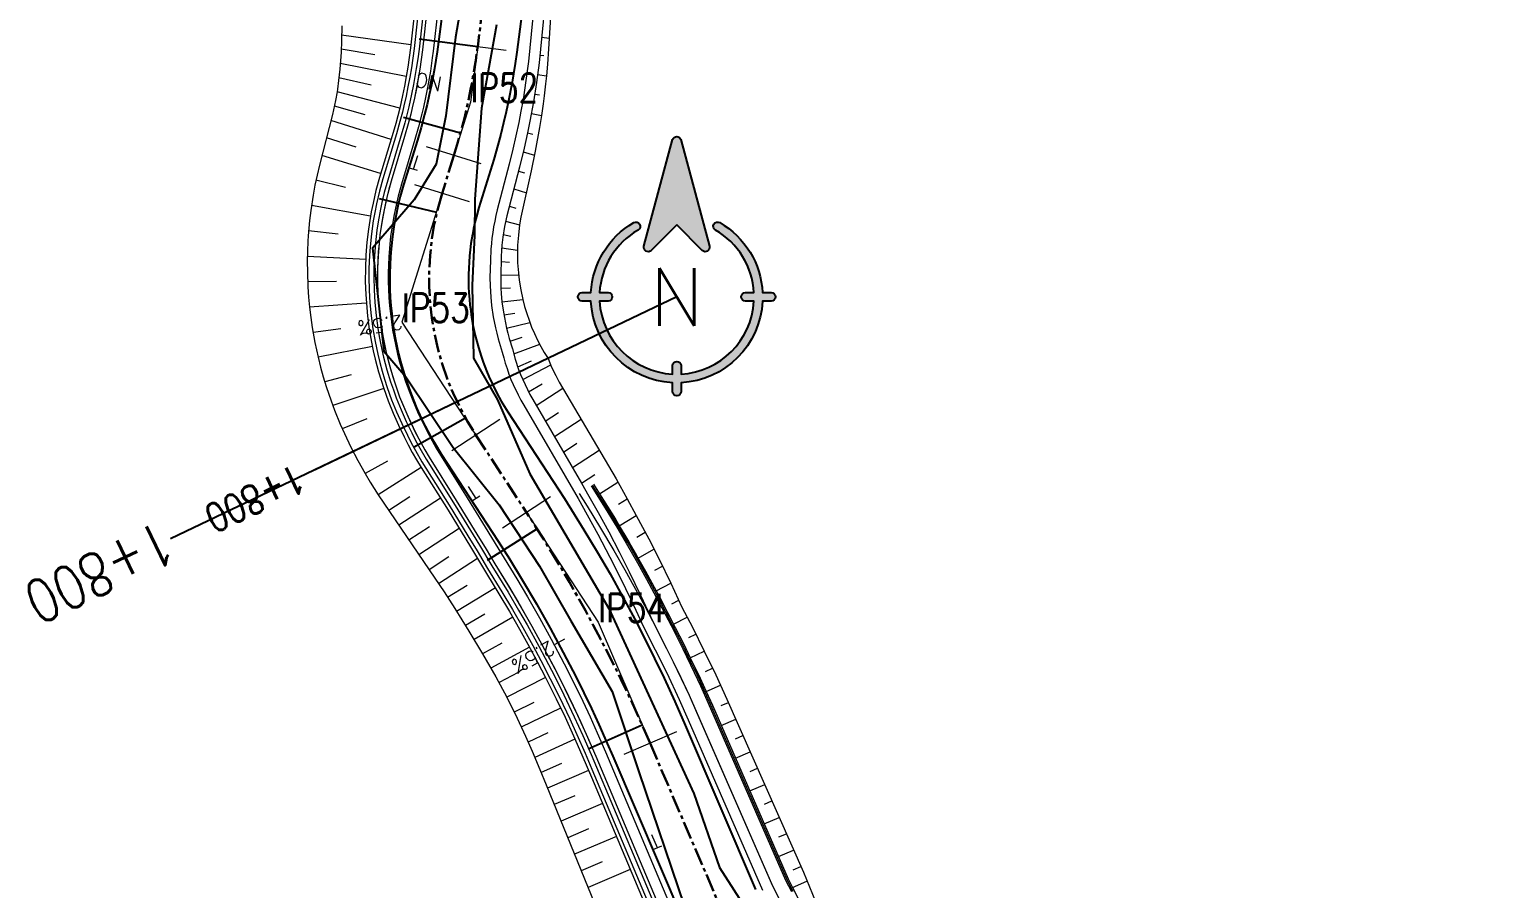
# Model space of a CAD drawing. Extents: x 337736 to 342003, y 3067251 to 3069533.
# Drawn here: x 339231 to 339332.7, y 3068238.9 to 3068298.9 of the extents above; entities that cross this region are included whole.
import ezdxf
from ezdxf.enums import TextEntityAlignment as Align

# ---------------------------------------------------------------- set-up
doc = ezdxf.new("R2010")
doc.units = 0
doc.header["$MEASUREMENT"] = 0
doc.linetypes.add('Center', pattern=[2, 1.25, -0.25, 0.25, -0.25])
for name, color, linetype, lineweight in [('BEC', 3, 'Continuous', 13), ('BES', 3, 'Continuous', 13), ('CFHatchLines', 4, 'Continuous', 0), ('Chainage', 7, 'Continuous', 25), ('Drain', 3, 'Continuous', 9), ('IP_Line', 150, 'Continuous', 9), ('LeftRoadExtreme', 7, 'Continuous', 13), ('RC', 9, 'Center', 30), ('Retaining Wall', 140, 'Continuous', 9), ('RightRoadExtreme', 7, 'Continuous', 13), ('Road Width', 6, 'Continuous', 25), ('Shoulder', 30, 'Continuous', 15)]:
    doc.layers.add(name, color=color, linetype=linetype, lineweight=lineweight)
for name, color, linetype in [('IPName', 7, 'Continuous'), ('Match Chainage', 7, 'Continuous'), ('North', 7, 'Continuous'), ('RoadEdge', 51, 'Continuous'), ('Super-Elevation', 1, 'Continuous')]:
    doc.layers.add(name, color=color, linetype=linetype)
doc.styles.get("Standard").update_dxf_attribs({"font": 'simplex.shx'})

# ---------------------------------------------------------------- blocks, each defined once
blk = doc.blocks.new('North')
at = {"layer": 'North'}
h = blk.add_hatch(color=0, dxfattribs=at)
h.dxf.hatch_style = 1
edge = h.paths.add_edge_path()
edge.add_line((7.276000000000001e-12, 8.38899464431597), (-2.97585080653152, 5.413143837775349))
edge.add_arc((-3.32940419712395, 5.766697228368679), 0.499999999999442, 165.000000000033, 314.99999999992633, ccw=False)
edge.add_line((-3.81236711026941, 5.8961067509199), (-0.4829629131381812, 18.3216123735528))
edge.add_arc((7.276000000000001e-12, 18.1922028510016), 0.500000000000879, 14.999999999966974, 165.000000000033, ccw=False)
edge.add_line((0.482962913152733, 18.3216123735528), (3.81236711028396, 5.8961067509199))
edge.add_arc((3.3294041971385, 5.766697228368679), 0.500000000000879, -135, 14.999999999966974, ccw=False)
edge.add_line((2.97585080654608, 5.413143837776259), (7.275957614183426e-12, 8.38899464431597))
edge = h.paths.add_edge_path()
edge.add_line((0.5000000000072761, -7.99999999999636), (0.5000000000072761, -8.986100377802359))
edge.add_arc((7.276000000000001e-12, 3.638e-12), 9.000000000000279, 273.18473853672, 356.81526146328)
edge.add_line((8.98610037781327, -0.499999999996362), (8.000000000007269, -0.499999999996362))
edge.add_arc((8.000000000007269, 3.638e-12), 0.5, 90, 270, ccw=False)
edge.add_line((8.000000000007269, 0.500000000003638), (8.98610037781327, 0.500000000003638))
edge.add_arc((7.276000000000001e-12, 2.7285e-12), 9.00000000000033, 3.18473853672609, 60.00000000000131)
edge.add_arc((4.75000000000728, 8.22724133595511), 0.499999999999844, 59.999999999989996, 239.99999999999, ccw=False)
edge.add_arc((1.09139e-11, 3.638e-12), 9.99999999999743, 2.865983982600028, 60.00000000001597, ccw=False)
edge.add_line((9.98749217772638, 0.500000000003638), (11.0000000000073, 0.500000000003638))
edge.add_arc((11.0000000000073, 3.638e-12), 0.5, -90, 90, ccw=False)
edge.add_line((11.0000000000073, -0.499999999996362), (9.98749217772638, -0.499999999996362))
edge.add_arc((1.09139e-11, 3.638e-12), 9.999999999996382, 272.8659839825781, 357.1340160174001, ccw=False)
edge.add_line((0.5000000000072761, -9.98749217771547), (0.5000000000072761, -10.9999999999964))
edge.add_arc((7.276000000000001e-12, -10.9999999999964), 0.5, -180, 0, ccw=False)
edge.add_line((-0.499999999992724, -10.9999999999964), (-0.499999999992724, -9.98749217771547))
edge.add_arc((7.276000000000001e-12, 3.638e-12), 10, 182.865983982599, 267.1340160174011, ccw=False)
edge.add_line((-9.98749217771183, -0.499999999996362), (-10.9999999999927, -0.499999999996362))
edge.add_arc((-10.9999999999927, 3.638e-12), 0.5, 90, 270, ccw=False)
edge.add_line((-10.9999999999927, 0.500000000003638), (-9.98749217771183, 0.500000000003638))
edge.add_arc((7.276000000000001e-12, 3.638e-12), 10, 120, 177.134016017401, ccw=False)
edge.add_arc((-4.74999999999272, 8.22724133595511), 0.500000000000632, -59.99999999999011, 119.99999999995799, ccw=False)
edge.add_arc((7.276000000000001e-12, 2.7285e-12), 9.00000000000034, 119.999999999999, 176.815261463274)
edge.add_line((-8.98610037779872, 0.500000000003638), (-7.99999999999272, 0.500000000003638))
edge.add_arc((-7.99999999999272, 3.638e-12), 0.5, -90, 90, ccw=False)
edge.add_line((-7.99999999999272, -0.499999999996362), (-8.98610037779872, -0.499999999996362))
edge.add_arc((7.276000000000001e-12, 3.638e-12), 9.000000000000279, 183.18473853672, 266.81526146328)
edge.add_line((-0.499999999992724, -8.986100377802359), (-0.499999999992724, -7.99999999999636))
edge.add_arc((7.276000000000001e-12, -7.99999999999636), 0.5, 0, 180, ccw=False)
at = {"layer": 'North', "color": 0}
for points in [[(7.276000000000001e-12, 8.38899464431597), (-2.97585080653152, 5.413143837775349, -0.7673269879792459), (-3.81236711026941, 5.8961067509199), (-0.4829629131381811, 18.3216123735528, -0.7673269879794109), (0.482962913152733, 18.3216123735528), (3.81236711028396, 5.8961067509199, -0.7673269879792459), (2.97585080654608, 5.413143837776259)], [(0.5000000000072761, -7.99999999999636), (0.5000000000072761, -8.986100377802359, 0.382015476982892), (8.98610037781327, -0.499999999996362), (8.000000000007269, -0.499999999996362, -1), (8.000000000007269, 0.500000000003638), (8.98610037781327, 0.500000000003638, 0.253109756565021), (4.50000000000728, 7.79422863406307, -0.99999999999909), (5.00000000000728, 8.660254037847151, -0.2545902106462961), (9.98749217772638, 0.500000000003638), (11.0000000000073, 0.500000000003638, -1), (11.0000000000073, -0.499999999996362), (9.98749217772638, -0.499999999996362, -0.385206477913585), (0.5000000000072761, -9.98749217771547), (0.5000000000072761, -10.9999999999964, -1), (-0.499999999992724, -10.9999999999964), (-0.499999999992724, -9.98749217771547, -0.385206477913585), (-9.98749217771183, -0.499999999996362), (-10.9999999999927, -0.499999999996362, -1), (-10.9999999999927, 0.500000000003638), (-9.98749217771183, 0.500000000003638, -0.2545902106462961), (-4.99999999999272, 8.66025403784806, -0.9999999999990908), (-4.49999999999272, 7.79422863406307, 0.253109756565021), (-8.98610037779872, 0.500000000003638), (-7.99999999999272, 0.500000000003638, -1), (-7.99999999999272, -0.499999999996362), (-8.98610037779872, -0.499999999996362, 0.382015476982892), (-0.499999999992724, -8.986100377802359), (-0.499999999992724, -7.99999999999636, -1)]]:
    blk.add_lwpolyline(points, format="xyb", close=True, dxfattribs=at)
blk.add_text('N', height=6.7215, dxfattribs=at).set_placement((7.2919e-12, 3.6513e-12), align=Align.MIDDLE_CENTER)

msp = doc.modelspace()

# ---------------------------------------------------------------- linework, layer by layer
at = {"layer": 'BEC'}
for points in [[(339264.311708431, 3068297.44531717), (339260.344902232, 3068297.9595628)], [(339262.577722229, 3068289.51824304), (339258.758489323, 3068290.70713328)], [(339261.751736607, 3068286.86481773), (339257.932503702, 3068288.05370797)], [(339263.871576794, 3068271.66624253), (339260.523419486, 3068269.47767161)], [(339267.405089756, 3068266.26054277), (339264.056932448, 3068264.07197186)], [(339276.206457907, 3068249.82814756), (339272.52927749, 3068248.25387179)]]:
    msp.add_lwpolyline(points, dxfattribs=at)
at = {"layer": 'BES'}
for points in [[(339264.311708431, 3068297.44531717), (339260.344902232, 3068297.9595628)], [(339262.577722229, 3068289.51824304), (339258.758489323, 3068290.70713328)], [(339261.751736607, 3068286.86481773), (339257.932503702, 3068288.05370797)], [(339263.871576794, 3068271.66624253), (339260.523419486, 3068269.47767161)], [(339267.405089756, 3068266.26054277), (339264.056932448, 3068264.07197186)], [(339276.206457907, 3068249.82814756), (339272.52927749, 3068248.25387179)]]:
    msp.add_lwpolyline(points, dxfattribs=at)
at = {"layer": 'CFHatchLines'}
for p, q in [((339257.666, 3068297.842), (339252.829, 3068298.526)), ((339266.798, 3068298.37), (339267.325, 3068298.301)), ((339255.1555, 3068297.1315), (339252.794, 3068297.532)), ((339266.675, 3068297.124), (339266.9605, 3068297.087)), ((339257.338, 3068295.623), (339252.731, 3068296.537)), ((339266.516, 3068295.76), (339267.131, 3068295.663)), ((339254.8835, 3068295.0295), (339252.639, 3068295.54)), ((339256.887, 3068293.422), (339252.519, 3068294.544)), ((339266.319, 3068294.401), (339266.6475, 3068294.3395)), ((339254.4595, 3068292.949), (339252.318, 3068293.563)), ((339266.085, 3068293.046), (339266.783, 3068292.895)), ((339256.279, 3068291.233), (339252.076, 3068292.541)), ((339265.813, 3068291.697), (339266.1815, 3068291.6065)), ((339253.8405, 3068290.683), (339251.765, 3068291.329)), ((339255.553, 3068288.841), (339251.453, 3068290.117)), ((339265.514, 3068290.353), (339266.2929999999, 3068290.139)), ((339265.184, 3068289.013), (339265.595, 3068288.888)), ((339253.094, 3068287.88), (339251.035, 3068288.387)), ((339264.859, 3068287.777), (339265.727, 3068287.506)), ((339254.843, 3068285.874), (339250.723, 3068286.62)), ((339264.541, 3068286.567), (339264.9995, 3068286.424)), ((339252.574, 3068284.6), (339250.521, 3068284.84)), ((339264.116, 3068284.581), (339264.636, 3068284.4735)), ((339264.282, 3068285.516), (339265.258, 3068285.25)), ((339264.009, 3068283.642), (339265.11, 3068283.485)), ((339254.506, 3068282.835), (339250.432, 3068283.056)), ((339263.961, 3068282.7), (339264.5405, 3068282.6545)), ((339263.94, 3068281.762), (339265.186, 3068281.742)), ((339252.468, 3068281.29), (339250.455, 3068281.273)), ((339263.954, 3068280.825), (339264.6295, 3068280.856)), ((339254.551, 3068279.78), (339250.588, 3068279.498)), ((339264.026, 3068279.89), (339265.477, 3068280.048)), ((339264.157, 3068278.962), (339264.9285, 3068279.0955)), ((339252.774, 3068278.001), (339250.8320000001, 3068277.74)), ((339264.345, 3068278.044), (339265.973, 3068278.431)), ((339254.976, 3068276.757), (339251.184, 3068276.004)), ((339264.591, 3068277.139), (339265.442, 3068277.3985)), ((339264.852, 3068276.237), (339266.658, 3068276.914)), ((339265.126, 3068275.33), (339266.0965, 3068275.7645)), ((339265.472, 3068274.444), (339267.428, 3068275.471)), ((339253.4865, 3068274.785), (339251.644, 3068274.298)), ((339255.774, 3068273.812), (339252.208, 3068272.627)), ((339265.885, 3068273.584), (339266.8305, 3068274.158)), ((339266.423, 3068272.628), (339268.278, 3068273.841)), ((339254.591, 3068271.691), (339252.873, 3068270.998)), ((339267.053, 3068271.546), (339267.982, 3068272.1535)), ((339267.683, 3068270.465), (339269.545, 3068271.682)), ((339256.932, 3068270.993), (339253.638, 3068269.418)), ((339268.313, 3068269.383), (339269.2455, 3068269.9925)), ((339268.944, 3068268.302), (339270.811, 3068269.523)), ((339256.0375, 3068268.75), (339254.463, 3068267.872)), ((339258.377, 3068268.306), (339255.382, 3068266.382)), ((339269.5820000001, 3068267.207), (339270.5195, 3068267.815)), ((339270.841, 3068266.463), (339272.121, 3068267.271)), ((339257.5895, 3068266.2565), (339256.119, 3068265.295)), ((339259.725, 3068266.159), (339256.822, 3068264.261)), ((339272.153, 3068265.732), (339272.7720000001, 3068266.113)), ((339272.213, 3068264.232), (339273.408, 3068264.948)), ((339258.956, 3068264.1625), (339257.525, 3068263.227)), ((339261.041, 3068264.032), (339258.2279999999, 3068262.193)), ((339273.455, 3068263.44), (339274.031, 3068263.775)), ((339273.532, 3068261.969), (339274.638, 3068262.596)), ((339260.3125, 3068262.0625), (339258.93, 3068261.159)), ((339262.325, 3068261.931), (339259.594, 3068260.179)), ((339274.7015, 3068261.1185), (339275.232, 3068261.411)), ((339274.797, 3068259.676), (339275.811, 3068260.219)), ((339261.5845, 3068260.059), (339260.232, 3068259.214)), ((339263.564, 3068259.888), (339260.859, 3068258.241)), ((339275.8915, 3068258.7695), (339276.375, 3068259.021)), ((339262.8265, 3068258.0625), (339261.474, 3068257.261)), ((339264.782, 3068257.832), (339262.078, 3068256.273)), ((339276.01, 3068257.355), (339276.965, 3068257.837)), ((339277.084, 3068256.423), (339277.567, 3068256.66)), ((339264.021, 3068256.036), (339262.67, 3068255.278)), ((339265.95, 3068255.748), (339263.25, 3068254.276)), ((339277.179, 3068255.011), (339278.155, 3068255.476)), ((339278.236, 3068254.056), (339278.73, 3068254.284)), ((339265.167, 3068253.9815), (339263.818, 3068253.267)), ((339267.069, 3068253.637), (339264.374, 3068252.25)), ((339278.291, 3068252.639), (339279.29, 3068253.086)), ((339266.24, 3068251.8875), (339264.878, 3068251.207)), ((339268.122, 3068251.493), (339265.369, 3068250.158)), ((339279.331, 3068251.6615), (339279.836, 3068251.88)), ((339279.334, 3068250.278), (339280.352, 3068250.714)), ((339267.239, 3068249.757), (339265.848, 3068249.103)), ((339269.125, 3068249.324), (339266.313, 3068248.043)), ((339280.345, 3068249.351), (339280.857, 3068249.57)), ((339280.3320000001, 3068247.986), (339281.362, 3068248.427)), ((339268.186, 3068247.605), (339266.766, 3068246.978)), ((339270.076, 3068247.13), (339267.209, 3068245.903)), ((339281.3495, 3068247.0615), (339281.867, 3068247.283)), ((339281.331, 3068245.694), (339282.372, 3068246.14)), ((339269.1205, 3068245.3615), (339267.68, 3068244.745)), ((339282.3535, 3068244.772), (339282.877, 3068244.996)), ((339271.045, 3068244.826), (339268.151, 3068243.587)), ((339270.076, 3068243.0515), (339268.622, 3068242.429)), ((339282.329, 3068243.402), (339283.382, 3068243.853)), ((339272.015, 3068242.522), (339269.093, 3068241.271)), ((339283.3575, 3068242.4825), (339283.887, 3068242.709)), ((339283.328, 3068241.11), (339284.3920000001, 3068241.566)), ((339271.032, 3068240.741), (339269.564, 3068240.113)), ((339272.984, 3068240.217), (339270.035, 3068238.954)), ((339284.361, 3068240.1955), (339284.896, 3068240.425)), ((339284.318, 3068238.945), (339285.324, 3068239.404))]:
    msp.add_line(p, q, dxfattribs=at)
at = {"layer": 'Chainage'}
msp.add_line((339260.894732274, 3068272.88751678), (339250.970778449, 3068268.14250461), dxfattribs=at)
at = {"layer": 'Drain'}
for points in [[(339258.296, 3068303.533), (339257.639, 3068297.62), (339257.449, 3068296.287), (339257.338, 3068295.623), (339257.215, 3068294.96), (339257.0820000001, 3068294.299), (339256.887, 3068293.422), (339256.601, 3068292.335), (339256.351, 3068291.471), (339255.468, 3068288.557), (339255.226, 3068287.67), (339255.018, 3068286.776), (339254.8970000001, 3068286.176), (339254.792, 3068285.573), (339254.702, 3068284.967), (339254.595, 3068284.056), (339254.523, 3068283.141), (339254.484, 3068282.224), (339254.481, 3068281.307), (339254.511, 3068280.39), (339254.576, 3068279.476), (339254.639, 3068278.868), (339254.761, 3068277.959), (339254.916, 3068277.057), (339255.039, 3068276.458), (339255.176, 3068275.863), (339255.411, 3068274.978), (339255.585, 3068274.393), (339255.774, 3068273.812), (339256.084, 3068272.951), (339256.426, 3068272.103), (339256.8, 3068271.268), (339257.194, 3068270.442), (339257.469, 3068269.897), (339257.758, 3068269.36), (339258.061, 3068268.829), (339258.377, 3068268.306), (339260.256, 3068265.311), (339261.826, 3068262.753), (339262.937, 3068260.904), (339263.811, 3068259.479), (339264.542, 3068258.246), (339265.255, 3068257.002), (339265.836, 3068255.958), (339266.516, 3068254.696), (339267.069, 3068253.637), (339267.284, 3068253.21), (339267.812, 3068252.139), (339268.429, 3068250.845), (339269.027, 3068249.542), (339269.606, 3068248.232), (339270.27, 3068246.67), (339274.944, 3068235.567)], [(339258.575, 3068303.765), (339257.886, 3068297.583), (339257.796, 3068296.912), (339257.695, 3068296.242), (339257.583, 3068295.574), (339257.46, 3068294.907), (339257.325, 3068294.243), (339257.18, 3068293.58), (339257.074, 3068293.14), (339256.901, 3068292.484), (339256.654, 3068291.614), (339255.708, 3068288.485), (339255.468, 3068287.608), (339255.262, 3068286.722), (339255.143, 3068286.128), (339255.039, 3068285.531), (339254.91, 3068284.632), (339254.816, 3068283.728), (339254.7720000001, 3068283.124), (339254.734, 3068282.217), (339254.7279999999, 3068281.612), (339254.747, 3068280.704), (339254.8, 3068279.798), (339254.887, 3068278.895), (339255.008, 3068277.996), (339255.162, 3068277.102), (339255.35, 3068276.215), (339255.493, 3068275.628), (339255.651, 3068275.045), (339255.824, 3068274.466), (339256.011, 3068273.891), (339256.318, 3068273.039), (339256.657, 3068272.199), (339257.027, 3068271.373), (339257.416, 3068270.555), (339257.689, 3068270.016), (339257.975, 3068269.484), (339258.429, 3068268.699), (339260.333, 3068265.661), (339261.643, 3068263.53), (339262.287, 3068262.477), (339263.024, 3068261.242), (339264.026, 3068259.608), (339264.758, 3068258.371), (339265.473, 3068257.125), (339266.17, 3068255.868), (339266.737, 3068254.813), (339267.399, 3068253.537), (339268.036, 3068252.249), (339268.756, 3068250.735), (339269.254, 3068249.647), (339269.835, 3068248.333), (339270.306, 3068247.229), (339275.172, 3068235.668)], [(339258.922, 3068303.717), (339258.232, 3068297.532), (339258.1420000001, 3068296.855), (339258.04, 3068296.18), (339257.845, 3068295.057), (339257.713, 3068294.386), (339257.519, 3068293.495), (339257.412, 3068293.051), (339257.238, 3068292.389), (339256.924, 3068291.293), (339256.0429999999, 3068288.384), (339255.807, 3068287.52), (339255.6679999999, 3068286.939), (339255.5429999999, 3068286.355), (339255.384, 3068285.473), (339255.296, 3068284.883), (339255.192, 3068283.993), (339255.121, 3068283.101), (339255.084, 3068282.207), (339255.078, 3068281.61), (339255.097, 3068280.716), (339255.149, 3068279.823), (339255.235, 3068278.933), (339255.354, 3068278.047), (339255.452, 3068277.459), (339255.564, 3068276.874), (339255.76, 3068276.002), (339255.989, 3068275.138), (339256.249, 3068274.284), (339256.441, 3068273.721), (339256.646, 3068273.162), (339256.98, 3068272.334), (339257.345, 3068271.52), (339257.7279999999, 3068270.714), (339257.997, 3068270.183), (339258.279, 3068269.658), (339258.726, 3068268.885), (339260.758, 3068265.64), (339262.456, 3068262.872), (339263.321, 3068261.428), (339264.449, 3068259.582), (339265.181, 3068258.34), (339265.778, 3068257.297), (339266.592, 3068255.824), (339267.046, 3068254.977), (339267.711, 3068253.697), (339268.35, 3068252.404), (339269.072, 3068250.885), (339269.671, 3068249.573), (339270.251, 3068248.253), (339275.493, 3068235.809)], [(339259.138, 3068303.419), (339258.48, 3068297.496), (339258.286, 3068296.135), (339258.172, 3068295.457), (339258.046, 3068294.781), (339257.91, 3068294.106), (339257.762, 3068293.434), (339257.654, 3068292.988), (339257.479, 3068292.322), (339257.2279999999, 3068291.439), (339256.283, 3068288.312), (339256.049, 3068287.457), (339255.911, 3068286.882), (339255.7879999999, 3068286.304), (339255.63, 3068285.432), (339255.505, 3068284.554), (339255.414, 3068283.673), (339255.371, 3068283.084), (339255.334, 3068282.199), (339255.331, 3068281.314), (339255.36, 3068280.429), (339255.423, 3068279.547), (339255.484, 3068278.96), (339255.601, 3068278.083), (339255.752, 3068277.212), (339255.871, 3068276.634), (339256.003, 3068276.06), (339256.229, 3068275.205), (339256.487, 3068274.36), (339256.677, 3068273.802), (339256.88, 3068273.25), (339257.211, 3068272.431), (339257.572, 3068271.625), (339257.951, 3068270.827), (339258.217, 3068270.302), (339258.64, 3068269.526), (339258.938, 3068269.017), (339260.836, 3068265.989), (339262.276, 3068263.645), (339262.916, 3068262.597), (339263.532, 3068261.561), (339264.54, 3068259.917), (339265.398, 3068258.465), (339266.114, 3068257.209), (339266.812, 3068255.943), (339267.6029999999, 3068254.454), (339268.149, 3068253.38), (339268.679, 3068252.298), (339269.298, 3068250.992), (339269.898, 3068249.677), (339270.575, 3068248.133), (339275.722, 3068235.909)]]:
    msp.add_lwpolyline(points, dxfattribs=at)
at = {"layer": 'IP_Line'}
for points in [[(339262.328305331, 3068297.70243999), (339261.827023908, 3068293.8356376), (339260.668105776, 3068290.11268816)], [(339259.842120154, 3068287.45926285), (339257.04093974, 3068278.460652201), (339262.19749814, 3068270.57195707)], [(339265.731011102, 3068265.16625731), (339270.754434788, 3068257.48123663), (339274.367867699, 3068249.04100968)]]:
    msp.add_lwpolyline(points, dxfattribs=at)
at = {"layer": 'LeftRoadExtreme'}
msp.add_lwpolyline([(339267.6029999999, 3068302.74), (339267.278, 3068297.551), (339267.205, 3068296.495), (339267.131, 3068295.663), (339267.073, 3068295.109), (339266.976, 3068294.278), (339266.903, 3068293.725), (339266.783, 3068292.895), (339266.648, 3068292.067), (339266.346, 3068290.414), (339266.066, 3068289.038), (339265.35, 3068285.791), (339265.258, 3068285.25), (339265.171, 3068284.543), (339265.121, 3068283.837), (339265.1079999999, 3068283.309), (339265.12, 3068282.609), (339265.1679999999, 3068281.914), (339265.227, 3068281.398), (339265.336, 3068280.718), (339265.477, 3068280.048), (339265.605, 3068279.554), (339265.751, 3068279.067), (339265.915, 3068278.589), (339266.095, 3068278.119), (339266.2929999999, 3068277.658), (339266.507, 3068277.208), (339266.737, 3068276.768), (339266.982, 3068276.34), (339267.242, 3068275.923), (339267.494, 3068275.322), (339267.776, 3068274.732), (339268.025, 3068274.272), (339271.4570000001, 3068268.423), (339271.99, 3068267.502), (339272.7720000001, 3068266.113), (339273.408, 3068264.948), (339274.275, 3068263.305), (339274.996, 3068261.886), (339275.811, 3068260.219), (339276.596, 3068258.54), (339277.328, 3068257.132), (339278.155, 3068255.476), (339278.956, 3068253.806), (339279.7279999999, 3068252.122), (339285.078, 3068240.021), (339285.494, 3068238.994), (339285.933, 3068237.975)], dxfattribs=at)
at = {"layer": 'Match Chainage'}
msp.add_line((339276.231751821, 3068280.2207174), (339240.866389099, 3068263.31121949), dxfattribs=at)
at = {"layer": 'RC', "linetype": 'Center'}
msp.add_lwpolyline([(339262.952740259, 3068302.51922823), (339262.328305331, 3068297.70243999), (339262.328305331, 3068297.70243999, -0.0432429790180778), (339260.668105776, 3068290.11268816), (339260.668105776, 3068290.11268816), (339259.842120154, 3068287.45926285), (339259.842120154, 3068287.45926285, 0.223810872430051), (339262.19749814, 3068270.57195707), (339262.19749814, 3068270.57195707), (339265.731011102, 3068265.16625731), (339265.731011102, 3068265.16625731, -0.0436367227897864), (339274.367867699, 3068249.04100968), (339274.367867699, 3068249.04100968), (339279.106969996, 3068237.9714534), (339279.106969996, 3068237.9714534, 0.0941471652791109), (339290.567667045, 3068220.93766933), (339290.567667045, 3068220.93766933), (339313.125140508, 3068198.13499297), (339313.125140508, 3068198.13499297, 0.214027785981253), (339332.212081191, 3068190.75139988), (339332.212081191, 3068190.75139988), (339339.057668273, 3068191.11169394)], format="xyb", dxfattribs=at)
at = {"layer": 'Retaining Wall'}
for points in [[(339269.409, 3068266.477), (339269.965, 3068265.603), (339270.917, 3068264.059), (339271.843, 3068262.5), (339272.616, 3068261.152), (339273.245, 3068260.02), (339273.9829999999, 3068258.652), (339274.821, 3068257.044), (339275.524, 3068255.658), (339275.982, 3068254.728), (339276.542, 3068253.56), (339277.088, 3068252.385), (339277.62, 3068251.203), (339282.911, 3068239.069), (339283.556, 3068237.833)], [(339270.251, 3068267.017), (339271.226, 3068265.469), (339272.042, 3068264.129), (339272.7070000001, 3068263.004), (339273.487, 3068261.643), (339274.122, 3068260.501), (339274.988, 3068258.889), (339275.8320000001, 3068257.265), (339276.654, 3068255.63), (339277.449, 3068253.981), (339277.891, 3068253.033), (339278.43, 3068251.842), (339283.826, 3068239.471), (339284.245, 3068238.662)], [(339270.335, 3068267.072), (339271.311, 3068265.522), (339272.128, 3068264.181), (339272.925, 3068262.828), (339273.574, 3068261.692), (339274.21, 3068260.549), (339274.955, 3068259.167), (339275.921, 3068257.31), (339276.628, 3068255.908), (339277.202, 3068254.732), (339277.651, 3068253.786), (339278.5220000001, 3068251.882), (339283.9179999999, 3068239.511), (339284.336, 3068238.704)], [(339270.419, 3068267.126), (339271.12, 3068266.019), (339272.078, 3068264.457), (339272.879, 3068263.105), (339273.661, 3068261.741), (339274.423, 3068260.367), (339275.0429999999, 3068259.214), (339276.13, 3068257.122), (339276.718, 3068255.952), (339277.179, 3068255.011), (339277.742, 3068253.828), (339278.291, 3068252.639), (339278.72, 3068251.683), (339284.009, 3068239.552), (339284.318, 3068238.945), (339284.742, 3068238.143)], [(339270.419, 3068267.126), (339271.12, 3068266.019), (339271.943, 3068264.681), (339272.615, 3068263.557), (339273.403, 3068262.197), (339274.044, 3068261.056), (339274.797, 3068259.676), (339275.287, 3068258.75), (339276.13, 3068257.122), (339276.718, 3068255.952), (339277.179, 3068255.011), (339277.8529999999, 3068253.591), (339278.399, 3068252.4), (339278.931, 3068251.203), (339284.009, 3068239.552), (339284.318, 3068238.945), (339284.742, 3068238.143)]]:
    msp.add_lwpolyline(points, dxfattribs=at)
at = {"layer": 'RightRoadExtreme'}
msp.add_lwpolyline([(339252.844, 3068299.17), (339252.819, 3068298.128), (339252.784, 3068297.333), (339252.698, 3068296.138), (339252.618, 3068295.341), (339252.546, 3068294.743), (339252.519, 3068294.544), (339252.402, 3068293.955), (339252.184, 3068292.976), (339251.276, 3068289.439), (339251.111, 3068288.739), (339250.964, 3068288.035), (339250.834, 3068287.329), (339250.673, 3068286.265), (339250.588, 3068285.553), (339250.495, 3068284.484), (339250.472, 3068284.127), (339250.441, 3068283.413), (339250.428, 3068282.699), (339250.432, 3068281.985), (339250.472, 3068280.917), (339250.521, 3068280.207), (339250.588, 3068279.498), (339250.673, 3068278.793), (339250.774, 3068278.09), (339250.96, 3068277.043), (339251.184, 3068276.004), (339251.355, 3068275.318), (339251.5429999999, 3068274.636), (339251.748, 3068273.96), (339252.0870000001, 3068272.958), (339252.333, 3068272.297), (339252.732, 3068271.32), (339253.018, 3068270.678), (339253.477, 3068269.73), (339253.956, 3068268.793), (339254.463, 3068267.872), (339254.819, 3068267.269), (339255.382, 3068266.382), (339259.336, 3068260.563), (339259.979, 3068259.601), (339260.735, 3068258.437), (339261.717, 3068256.867), (339262.67, 3068255.278), (339263.592, 3068253.671), (339264.374, 3068252.25), (339265.076, 3068250.788), (339265.658, 3068249.526), (339266.129, 3068248.468), (339266.677, 3068247.191), (339267.12, 3068246.122), (339271.952, 3068234.253)], dxfattribs=at)
at = {"layer": 'Road Width'}
for points in [[(339260.277524585, 3068303.2646405), (339259.599476338, 3068298.04327323), (339259.502921039, 3068297.34576603), (339259.316207644, 3068296.18714073), (339259.097386381, 3068295.03414822), (339258.950751054, 3068294.34542672), (339258.792657933, 3068293.65924469), (339258.623150931, 3068292.97579272), (339258.379468504, 3068292.06909821), (339258.115699134, 3068291.16804228), (339257.147986784, 3068288.0528096), (339256.918188826, 3068287.23126844), (339256.782173214, 3068286.67903709), (339256.604136835, 3068285.84474696), (339256.502878785, 3068285.28509838), (339256.377299213, 3068284.44131716), (339256.283442309, 3068283.59342103), (339256.238561756, 3068283.02645943), (339256.207867792, 3068282.4585531), (339256.191379598, 3068281.89005697), (339256.189107479, 3068281.32132632), (339256.201052856, 3068280.75271659), (339256.227208262, 3068280.18458315), (339256.267557352, 3068279.61728105), (339256.322074908, 3068279.05116485), (339256.390726859, 3068278.48658835), (339256.4734703, 3068277.92390439), (339256.570253519, 3068277.36346464), (339256.681016029, 3068276.80561933), (339256.805688608, 3068276.25071712), (339256.944193338, 3068275.699104799), (339257.09644366, 3068275.1511271), (339257.350381648, 3068274.33672396), (339257.536561015, 3068273.79932564), (339257.840870256, 3068273.0023734), (339258.060251643, 3068272.47765298), (339258.413743817, 3068271.70126374), (339258.665470544, 3068271.19127024), (339259.06676527, 3068270.43847576), (339259.34985435, 3068269.9452007), (339259.797384582, 3068269.21894064), (339263.764888545, 3068263.1445976), (339264.547927346, 3068261.91151197), (339265.43909732, 3068260.45895117), (339266.427768884, 3068258.78096612), (339267.384301415, 3068257.08445477), (339268.308347883, 3068255.37003259), (339269.199573043, 3068253.63832159), (339269.739777527, 3068252.54750164), (339270.266958087, 3068251.45032813), (339270.781040009, 3068250.34695656), (339271.380545664, 3068249.01494947), (339271.769618383, 3068248.12224557), (339276.589611679, 3068236.86415457)], [(339265.727664663, 3068302.52574055), (339265.053620104, 3068297.33453084), (339264.944495477, 3068296.54622388), (339264.733476196, 3068295.23677162), (339264.486169324, 3068293.93368541), (339264.320445375, 3068293.15530786), (339264.141772085, 3068292.37980036), (339263.950199082, 3068291.60737831), (339263.745779582, 3068290.83825628), (339263.45333546, 3068289.81826271), (339262.415970891, 3068286.47219471), (339262.241728484, 3068285.84926789), (339262.138595767, 3068285.43054302), (339262.045962308, 3068285.00937094), (339261.963886001, 3068284.58601488), (339261.860676596, 3068283.94746492), (339261.805203073, 3068283.51980903), (339261.760437168, 3068283.09090007), (339261.726406859, 3068282.66100612), (339261.703133414, 3068282.23039582), (339261.690631376, 3068281.79933832), (339261.688908561, 3068281.36810299), (339261.697966044, 3068280.93695935), (339261.717798166, 3068280.50617685), (339261.74839253, 3068280.07602471), (339261.789730018, 3068279.64677177), (339261.841784795, 3068279.21868629), (339261.904524327, 3068278.79203581), (339261.977909405, 3068278.36708699), (339262.061894165, 3068277.94410538), (339262.15642612, 3068277.52335536), (339262.261446191, 3068277.10509986), (339262.376888742, 3068276.68960029), (339262.569435129, 3068276.07208582), (339262.7106041, 3068275.66460797), (339262.941344074, 3068275.0603255), (339263.107688202, 3068274.66246057), (339263.37572073, 3068274.07376982), (339263.665635548, 3068273.49554181), (339263.977025012, 3068272.92858958), (339264.196333354, 3068272.5572801), (339264.424854936, 3068272.19156879), (339268.386663971, 3068266.12607239), (339269.075586247, 3068265.04404481), (339269.751578729, 3068263.95389264), (339270.676064092, 3068262.41432467), (339271.57476278, 3068260.85956315), (339272.447425158, 3068259.29003995), (339273.293808828, 3068257.70619103), (339273.998186427, 3068256.33753753), (339274.682940625, 3068254.95896149), (339275.347931677, 3068253.57074424), (339276.098595325, 3068251.93935012), (339276.821966074, 3068250.29567209), (339281.738786558, 3068238.81308805)]]:
    msp.add_lwpolyline(points, dxfattribs=at)
at = {"layer": 'RoadEdge'}
for points in [[(339261.991, 3068305.356, 1440.29), (339260.7720000001, 3068298.384, 1441.208), (339260.093, 3068292.885, 1441.882), (339259.436, 3068289.496, 1441.986), (339257.885, 3068287.004, 1443.862), (339254.975, 3068283.625, 1443.3), (339255.763, 3068276.432, 1442.361), (339257.322, 3068274.647, 1442.143), (339260.613, 3068269.705, 1441.836), (339263.827, 3068265.687, 1440.853), (339266.648, 3068261.41, 1440.455), (339268.823, 3068257.586, 1440.286), (339271.72, 3068252.647, 1439.837), (339273.575, 3068247.029, 1438.898), (339276.764, 3068237.623, 1438.595), (339281.715, 3068228.64, 1438.185), (339291.114, 3068218.043, 1437.179), (339300.55, 3068208.37, 1437.034), (339305.548, 3068202.2147, 1436.596), (339310.599, 3068198.04, 1436.234), (339315.357, 3068194.206, 1436.054), (339326.02, 3068189.576, 1435.372), (339331.616, 3068188.81, 1435.136), (339334.395, 3068189.297, 1434.975)], [(339263.643, 3068299.23, 1441.312), (339262.905, 3068295.095, 1441.7), (339262.604, 3068293.418, 1441.881), (339262.1373, 3068287.0481, 1442.0427), (339262.098, 3068284.508, 1442.107), (339261.9386, 3068281.0521, 1441.871), (339262.0356, 3068275.9518, 1441.5198), (339263.709, 3068273.029, 1441.333), (339265.973, 3068267.854, 1440.562), (339271.479, 3068258.456, 1439.752), (339277.429, 3068245.509, 1438.755), (339279.216, 3068240.357, 1438.399), (339282.001, 3068236.002, 1438.079), (339285.078, 3068231.481, 1437.986), (339287.257, 3068227.275, 1437.663), (339292.906, 3068220.198, 1437.239), (339297.36, 3068215.682, 1437.105), (339299.945, 3068213.005, 1437.05), (339303.179, 3068209.722, 1436.953), (339304.239, 3068209.064, 1436.789), (339315.03, 3068198.629, 1436.146), (339324.68, 3068193.296, 1435.574), (339329.817, 3068192.308, 1435.24), (339335.838, 3068192.562, 1434.983)]]:
    msp.add_polyline3d(points, dxfattribs=at)
at = {"layer": 'Shoulder'}
for points in [[(339259.138, 3068303.419), (339258.48, 3068297.496), (339258.286, 3068296.135), (339258.089, 3068295.006), (339257.91, 3068294.106), (339257.762, 3068293.434), (339257.654, 3068292.988), (339257.479, 3068292.322), (339257.2279999999, 3068291.439), (339256.283, 3068288.312), (339256.123, 3068287.743), (339255.9779999999, 3068287.17), (339255.7879999999, 3068286.304), (339255.679, 3068285.723), (339255.585, 3068285.14), (339255.505, 3068284.554), (339255.441, 3068283.967), (339255.39, 3068283.379), (339255.355, 3068282.789), (339255.334, 3068282.199), (339255.328, 3068281.609), (339255.3370000001, 3068281.019), (339255.36, 3068280.429), (339255.399, 3068279.841), (339255.452, 3068279.253), (339255.519, 3068278.667), (339255.601, 3068278.083), (339255.698, 3068277.501), (339255.81, 3068276.922), (339255.935, 3068276.347), (339256.075, 3068275.774), (339256.229, 3068275.205), (339256.398, 3068274.641), (339256.58, 3068274.081), (339256.88, 3068273.25), (339257.097, 3068272.702), (339257.448, 3068271.892), (339257.823, 3068271.093), (339258.0820000001, 3068270.564), (339258.354, 3068270.041), (339258.64, 3068269.526), (339258.938, 3068269.017), (339260.836, 3068265.989), (339262.276, 3068263.645), (339262.916, 3068262.597), (339263.532, 3068261.561), (339264.415, 3068260.124), (339265.155, 3068258.882), (339266.114, 3068257.209), (339266.812, 3068255.943), (339267.714, 3068254.24), (339268.362, 3068252.948), (339268.991, 3068251.646), (339269.5, 3068250.554), (339270.094, 3068249.237), (339270.575, 3068248.133), (339275.722, 3068235.909)], [(339259.912, 3068303.579), (339259.222, 3068297.387), (339259.161, 3068296.925), (339259.024, 3068296.002), (339258.823, 3068294.852), (339258.688, 3068294.165), (339258.541, 3068293.479), (339258.436, 3068293.024), (339258.201, 3068292.119), (339257.945, 3068291.22), (339257.001, 3068288.097), (339256.775, 3068287.268), (339256.58, 3068286.432), (339256.468, 3068285.871), (339256.326, 3068285.025), (339256.249, 3068284.458), (339256.16, 3068283.605), (339256.119, 3068283.034), (339256.092, 3068282.463), (339256.079, 3068281.892), (339256.081, 3068281.32), (339256.096, 3068280.749), (339256.126, 3068280.179), (339256.171, 3068279.609), (339256.229, 3068279.041), (339256.302, 3068278.475), (339256.389, 3068277.91), (339256.489, 3068277.348), (339256.604, 3068276.789), (339256.7329999999, 3068276.233), (339256.876, 3068275.681), (339257.032, 3068275.132), (339257.292, 3068274.317), (339257.5820000001, 3068273.513), (339257.7929999999, 3068272.983), (339258.132, 3068272.198), (339258.496, 3068271.425), (339258.746, 3068270.912), (339259.146, 3068270.156), (339259.428, 3068269.66), (339259.723, 3068269.171), (339261.595, 3068266.187), (339263.294, 3068263.419), (339264.167, 3068261.96), (339265.057, 3068260.512), (339265.802, 3068259.261), (339266.649, 3068257.788), (339267.471, 3068256.301), (339268.38, 3068254.585), (339269.14, 3068253.065), (339269.666, 3068251.972), (339270.18, 3068250.872), (339270.68, 3068249.766), (339271.262, 3068248.432), (339276.408, 3068236.211)], [(339266.448, 3068302.428), (339265.873, 3068296.683), (339265.703, 3068295.341), (339265.495, 3068294.004), (339265.352, 3068293.204), (339265.196, 3068292.406), (339264.79, 3068290.551), (339264.534, 3068289.495), (339263.697, 3068286.306), (339263.601, 3068285.908), (339263.518, 3068285.518), (339263.445, 3068285.126), (339263.381, 3068284.733), (339263.328, 3068284.339), (339263.284, 3068283.945), (339263.25, 3068283.55), (339263.213, 3068282.76), (339263.188, 3068281.578), (339263.197, 3068280.987), (339263.215, 3068280.594), (339263.243, 3068280.201), (339263.303, 3068279.614), (339263.4179999999, 3068278.835), (339263.571, 3068278.062), (339263.662, 3068277.679), (339263.763, 3068277.299), (339264.05, 3068276.357), (339264.149, 3068275.973), (339264.259, 3068275.592), (339264.378, 3068275.212), (339264.507, 3068274.835), (339264.65, 3068274.462), (339264.808, 3068274.096), (339265.153, 3068273.372), (339265.339, 3068273.017), (339265.5429999999, 3068272.65), (339269.34, 3068266.126), (339269.974, 3068264.998), (339270.717, 3068263.637), (339271.558, 3068262.036), (339272.257, 3068260.654), (339273.047, 3068259.03), (339273.377, 3068258.331), (339273.915, 3068257.16), (339274.736, 3068255.557), (339275.53, 3068253.941), (339276.404, 3068252.077), (339277.036, 3068250.668), (339282.224, 3068238.767)], [(339267.216, 3068302.56), (339266.616, 3068296.578), (339266.442, 3068295.216), (339266.23, 3068293.858), (339265.981, 3068292.506), (339265.813, 3068291.697), (339265.575, 3068290.621), (339265.253, 3068289.281), (339264.365, 3068285.887), (339264.208, 3068285.143), (339264.089, 3068284.394), (339264.025, 3068283.83), (339263.994, 3068283.453), (339263.973, 3068283.077), (339263.938, 3068281.575), (339263.954, 3068280.825), (339263.976, 3068280.451), (339264.026, 3068279.89), (339264.126, 3068279.147), (339264.263, 3068278.41), (339264.345, 3068278.044), (339264.437, 3068277.68), (339264.537, 3068277.319), (339264.758, 3068276.602), (339264.954, 3068275.872), (339265.187, 3068275.15), (339265.323, 3068274.794), (339265.472, 3068274.444), (339265.798, 3068273.754), (339265.975, 3068273.414), (339266.171, 3068273.061), (339269.5820000001, 3068267.207), (339270.101, 3068266.303), (339270.737, 3068265.167), (339271.482, 3068263.794), (339272.2070000001, 3068262.412), (339272.911, 3068261.021), (339273.7070000001, 3068259.386), (339274.5820000001, 3068257.504), (339275.524, 3068255.658), (339276.32, 3068254.028), (339277.088, 3068252.385), (339277.829, 3068250.729), (339282.911, 3068239.069), (339283.3370000001, 3068238.243)]]:
    msp.add_lwpolyline(points, dxfattribs=at)
at = {"layer": 'Super-Elevation'}
for p, q in [((339262.328305331, 3068297.70243999), (339258.237536438, 3068298.2327558)), ((339261.121922135, 3068291.66876098), (339257.141738368, 3068292.75216404)), ((339259.478872834, 3068286.13339264), (339255.465369141, 3068287.08597497)), ((339261.485317004, 3068271.74783056), (339257.885642421, 3068269.73339072)), ((339266.475775114, 3068264.01043529), (339262.993729303, 3068261.79887883)), ((339273.818449598, 3068250.30146108), (339270.047941575, 3068248.62847146))]:
    msp.add_line(p, q, dxfattribs=at)

# ---------------------------------------------------------------- block references
at = {"xscale": 0.6, "yscale": 0.6, "zscale": 0.6}
msp.add_blockref('North', (339276.231751821, 3068280.2207174), dxfattribs=at)

# ---------------------------------------------------------------- texts
at = {"layer": 'Chainage', "width": 0.8000000119209291}
msp.add_text('1+800', height=2, rotation=205.554201354256, dxfattribs=at).set_placement((339250.068600828, 3068267.71113987), align=Align.MIDDLE_LEFT)
at = {"layer": 'IPName', "width": 0.8}
for s, p in [('IP52', (339261.827023908, 3068293.8356376)), ('IP53', (339257.04093974, 3068278.460652201)), ('IP54', (339270.754434788, 3068257.48123663))]:
    msp.add_text(s, height=2, dxfattribs=at).set_placement(p)
at = {"layer": 'Match Chainage', "width": 0.8}
msp.add_text('1+800', height=3, rotation=205.554201354256, dxfattribs=at).set_placement((339240.866389099, 3068263.31121949), align=Align.MIDDLE_LEFT)
at = {"layer": 'Super-Elevation'}
for s, rotation, p in [('NC', 168.693287116912, (339259.805891465, 3068295.06933278)), ('T', 162.709140174207, (339258.322377311, 3068289.51643183)), ('2.5%', 187.940176155974, (339257.087301339, 3068278.46711854)), ('T', 213.171212137602, (339262.237861009, 3068266.74062532)), ('-2.5%', 208.173982281051, (339268.583135121, 3068256.3182651)), ('T', 203.176752424462, (339275.003719883, 3068242.31528637))]:
    msp.add_text(s, height=1, rotation=rotation, dxfattribs=at).set_placement(p, align=Align.MIDDLE_LEFT)

doc.saveas('drawing.dxf')
